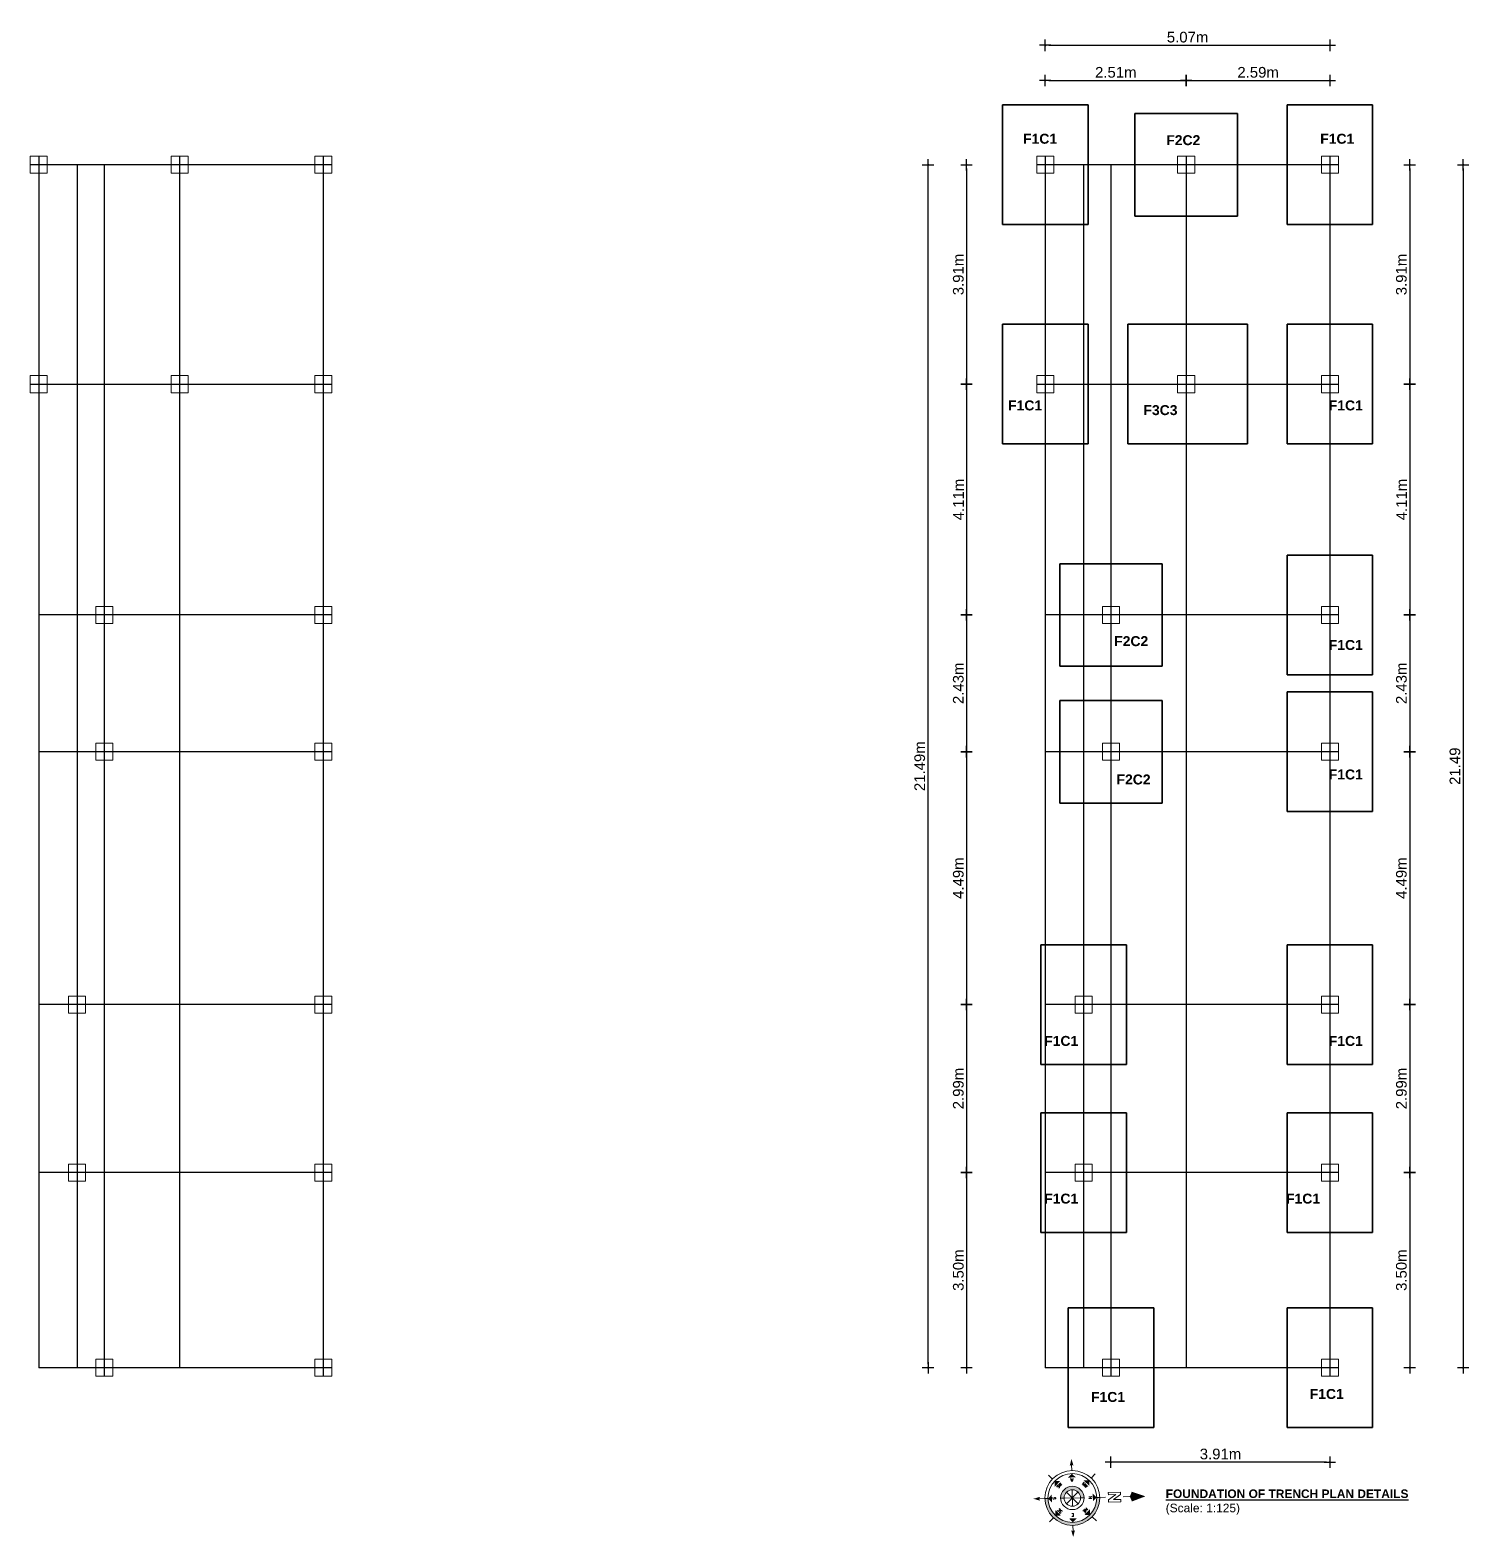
# Model space of a CAD drawing. Header units: inches. Extents: x -4010 to 92088, y -38563 to -1318.
# Drawn here: x 30470 to 31480, y -23810 to -22752 of the extents above; entities that cross this region are included whole.
import ezdxf
from ezdxf.enums import TextEntityAlignment as Align

# ---------------------------------------------------------------- set-up
doc = ezdxf.new("R2010")
doc.units = ezdxf.units.IN
doc.header["$MEASUREMENT"] = 0
doc.header["$PDMODE"] = 99
for name, color, linetype in [('Brick wall', 3, 'Continuous'), ('col', 5, 'Continuous'), ('TEX', 7, 'Continuous')]:
    doc.layers.add(name, color=color, linetype=linetype)
for name, color, linetype, lineweight in [('Colour 09', 210, 'Continuous', 9), ('DIM', 7, 'Continuous', 15), ('R0D', 1, 'Continuous', 35)]:
    doc.layers.add(name, color=color, linetype=linetype, lineweight=lineweight)
doc.styles.add('ARIAL', font='arial.ttf')
doc.styles.add('CAPTION', font='GOTHIC.TTF', dxfattribs={"height": 100})
doc.styles.add('ROMANS', font='romans')
doc.styles.get("Standard").update_dxf_attribs({"font": 'ARIALN.TTF'})
doc.dimstyles.new('3-8', dxfattribs={"dimscale": 1.25, "dimtxt": 6, "dimasz": 2, "dimexe": 0.18, "dimexo": 6, "dimgap": 0, "dimtad": 0, "dimdec": 0, "dimzin": 3, "dimdsep": 46, "dimlunit": 3, "dimtxsty": 'ARIAL', "dimblk": 'DD', "dimcen": 1, "dimse1": 1, "dimse2": 1, "dimclrd": 256, "dimclrt": 256, "dimadec": 0, "dimazin": 0, "dimtfac": 0.5, "dimtdec": 0, "dimtmove": 2, "dimatfit": 0, "dimfxl": 0.18, "dimtvp": 0.75, "dimfrac": 1, "dimtolj": 1, "dimtzin": 0, "dimarcsym": 0})

# ---------------------------------------------------------------- blocks, each defined once
blk = doc.blocks.new('A$C30843580')
at = {"layer": 'Colour 09'}
for p, q in [((0, 12), (12, 12)), ((0, 0), (0, 12)), ((12, 12), (12, 0)), ((12, 0), (0, 0))]:
    blk.add_line(p, q, dxfattribs=at)
blk = doc.blocks.new('A$C0BB32EA6')
at = {"layer": 'TEX', "insert": (23.1, 2.1), "char_height": 7, "attachment_point": 9, "style": 'CAPTION'}
blk.add_mtext('{\\fArial Rounded MT Bold|b0|i0|c0|p34;F1C1}', dxfattribs=at)
blk = doc.blocks.new('DD')
for p, q in [((-1.6, 0), (1.6, 0)), ((0, 1.6), (0, -1.6))]:
    blk.add_line(p, q)
at = {"const_width": 0.3}
blk.add_lwpolyline([(-0.15, 0, 1), (0.15, 0, 1)], format="xyb", close=True, dxfattribs=at)
blk = doc.blocks.new('*D632')
at = {"layer": 'col', "lineweight": -2}
blk.add_line((31185.1, -22787.1), (31279, -22787.1), dxfattribs=at)
at = {"layer": 'Defpoints', "color": 0}
for p in [(31281.5, -22787.1), (31182.6, -22840.3), (31281.5, -22840.3)]:
    blk.add_point(p, dxfattribs=at)
at = {"layer": 'col', "lineweight": -2, "xscale": 2.5, "yscale": 2.5, "zscale": 2.5, "rotation": 180}
blk.add_blockref('DD', (31182.6, -22787.1), dxfattribs=at)
at = {"layer": 'col', "lineweight": -2, "xscale": 2.5, "yscale": 2.5, "zscale": 2.5}
blk.add_blockref('DD', (31281.5, -22787.1), dxfattribs=at)
at = {"layer": 'col', "insert": (31232.1, -22781.4), "char_height": 7.5, "attachment_point": 5, "style": 'ARIAL'}
blk.add_mtext('\\A1;2.51m', dxfattribs=at)
blk = doc.blocks.new('*D633')
at = {"layer": 'col', "lineweight": -2}
blk.add_line((31284, -22787.1), (31379.9, -22787.1), dxfattribs=at)
at = {"layer": 'Defpoints', "color": 0}
for p in [(31382.4, -22787.1), (31281.5, -22840.3), (31382.4, -22840.3)]:
    blk.add_point(p, dxfattribs=at)
at = {"layer": 'col', "lineweight": -2, "xscale": 2.5, "yscale": 2.5, "zscale": 2.5, "rotation": 180}
blk.add_blockref('DD', (31281.5, -22787.1), dxfattribs=at)
at = {"layer": 'col', "lineweight": -2, "xscale": 2.5, "yscale": 2.5, "zscale": 2.5}
blk.add_blockref('DD', (31382.4, -22787.1), dxfattribs=at)
at = {"layer": 'col', "insert": (31332, -22781.4), "char_height": 7.5, "attachment_point": 5, "style": 'ARIAL'}
blk.add_mtext('\\A1;2.59m', dxfattribs=at)
blk = doc.blocks.new('*D634')
at = {"layer": 'col', "lineweight": -2}
blk.add_line((31438.4, -22848.8), (31438.4, -22997.8), dxfattribs=at)
at = {"layer": 'Defpoints', "color": 0}
for p in [(31388.4, -22846.3), (31388.4, -23000.3), (31438.4, -23000.3)]:
    blk.add_point(p, dxfattribs=at)
at = {"layer": 'col', "lineweight": -2, "xscale": 2.5, "yscale": 2.5, "zscale": 2.5}
for p, rotation in [((31438.4, -22846.3), 90), ((31438.4, -23000.3), 270)]:
    blk.add_blockref('DD', p, dxfattribs=dict(at, rotation=rotation))
at = {"layer": 'col', "insert": (31432.6, -22923.3), "char_height": 7.5, "attachment_point": 5, "rotation": 90, "style": 'ARIAL'}
blk.add_mtext('\\A1;3.91m', dxfattribs=at)
blk = doc.blocks.new('*D635')
at = {"layer": 'col', "lineweight": -2}
blk.add_line((31438.4, -23002.8), (31438.4, -23159.8), dxfattribs=at)
at = {"layer": 'Defpoints', "color": 0}
for p in [(31388.4, -23000.3), (31388.4, -23162.3), (31438.4, -23162.3)]:
    blk.add_point(p, dxfattribs=at)
at = {"layer": 'col', "lineweight": -2, "xscale": 2.5, "yscale": 2.5, "zscale": 2.5}
for p, rotation in [((31438.4, -23000.3), 90), ((31438.4, -23162.3), 270)]:
    blk.add_blockref('DD', p, dxfattribs=dict(at, rotation=rotation))
at = {"layer": 'col', "insert": (31432.7, -23081.3), "char_height": 7.5, "attachment_point": 5, "rotation": 90, "style": 'ARIAL'}
blk.add_mtext('\\A1;4.11m', dxfattribs=at)
blk = doc.blocks.new('*D636')
at = {"layer": 'col', "lineweight": -2}
blk.add_line((31438.4, -23164.8), (31438.4, -23255.8), dxfattribs=at)
at = {"layer": 'Defpoints', "color": 0}
for p in [(31388.4, -23162.3), (31388.4, -23258.3), (31438.4, -23258.3)]:
    blk.add_point(p, dxfattribs=at)
at = {"layer": 'col', "lineweight": -2, "xscale": 2.5, "yscale": 2.5, "zscale": 2.5}
for p, rotation in [((31438.4, -23162.3), 90), ((31438.4, -23258.3), 270)]:
    blk.add_blockref('DD', p, dxfattribs=dict(at, rotation=rotation))
at = {"layer": 'col', "insert": (31432.6, -23210.3), "char_height": 7.5, "attachment_point": 5, "rotation": 90, "style": 'ARIAL'}
blk.add_mtext('\\A1;2.43m', dxfattribs=at)
blk = doc.blocks.new('*D637')
at = {"layer": 'col', "lineweight": -2}
blk.add_line((31438.4, -23260.8), (31438.4, -23433.3), dxfattribs=at)
at = {"layer": 'Defpoints', "color": 0}
for p in [(31388.4, -23258.3), (31388.4, -23435.8), (31438.4, -23435.8)]:
    blk.add_point(p, dxfattribs=at)
at = {"layer": 'col', "lineweight": -2, "xscale": 2.5, "yscale": 2.5, "zscale": 2.5}
for p, rotation in [((31438.4, -23258.3), 90), ((31438.4, -23435.8), 270)]:
    blk.add_blockref('DD', p, dxfattribs=dict(at, rotation=rotation))
at = {"layer": 'col', "insert": (31432.6, -23347.1), "char_height": 7.5, "attachment_point": 5, "rotation": 90, "style": 'ARIAL'}
blk.add_mtext('\\A1;4.49m', dxfattribs=at)
blk = doc.blocks.new('*D638')
at = {"layer": 'col', "lineweight": -2}
blk.add_line((31438.4, -23438.3), (31438.4, -23551.3), dxfattribs=at)
at = {"layer": 'Defpoints', "color": 0}
for p in [(31388.4, -23435.8), (31388.4, -23553.8), (31438.4, -23553.8)]:
    blk.add_point(p, dxfattribs=at)
at = {"layer": 'col', "lineweight": -2, "xscale": 2.5, "yscale": 2.5, "zscale": 2.5}
for p, rotation in [((31438.4, -23435.8), 90), ((31438.4, -23553.8), 270)]:
    blk.add_blockref('DD', p, dxfattribs=dict(at, rotation=rotation))
at = {"layer": 'col', "insert": (31432.6, -23494.8), "char_height": 7.5, "attachment_point": 5, "rotation": 90, "style": 'ARIAL'}
blk.add_mtext('\\A1;2.99m', dxfattribs=at)
blk = doc.blocks.new('*D639')
at = {"layer": 'col', "lineweight": -2}
blk.add_line((31438.4, -23556.3), (31438.4, -23688.3), dxfattribs=at)
at = {"layer": 'Defpoints', "color": 0}
for p in [(31388.4, -23553.8), (31388.4, -23690.8), (31438.4, -23690.8)]:
    blk.add_point(p, dxfattribs=at)
at = {"layer": 'col', "lineweight": -2, "xscale": 2.5, "yscale": 2.5, "zscale": 2.5}
for p, rotation in [((31438.4, -23553.8), 90), ((31438.4, -23690.8), 270)]:
    blk.add_blockref('DD', p, dxfattribs=dict(at, rotation=rotation))
at = {"layer": 'col', "insert": (31432.6, -23622.3), "char_height": 7.5, "attachment_point": 5, "rotation": 90, "style": 'ARIAL'}
blk.add_mtext('\\A1;3.50m', dxfattribs=at)
blk = doc.blocks.new('*D640')
at = {"layer": 'col', "lineweight": -2}
blk.add_line((31379.9, -23757.1), (31231.2, -23757.1), dxfattribs=at)
at = {"layer": 'Defpoints', "color": 0}
for p in [(31228.7, -23696.8), (31382.4, -23696.8), (31228.7, -23757.1)]:
    blk.add_point(p, dxfattribs=at)
at = {"layer": 'col', "lineweight": -2, "xscale": 2.5, "yscale": 2.5, "zscale": 2.5, "rotation": 180}
blk.add_blockref('DD', (31228.7, -23757.1), dxfattribs=at)
at = {"layer": 'col', "lineweight": -2, "xscale": 2.5, "yscale": 2.5, "zscale": 2.5}
blk.add_blockref('DD', (31382.4, -23757.1), dxfattribs=at)
at = {"layer": 'col', "insert": (31305.6, -23751.4), "char_height": 7.5, "attachment_point": 5, "style": 'ARIAL'}
blk.add_mtext('\\A1;3.91m', dxfattribs=at)
blk = doc.blocks.new('*D641')
at = {"layer": 'col', "lineweight": -2}
blk.add_line((31127.3, -22848.8), (31127.3, -22997.8), dxfattribs=at)
at = {"layer": 'Defpoints', "color": 0}
for p in [(31176.6, -22846.3), (31127.3, -23000.3), (31176.6, -23000.3)]:
    blk.add_point(p, dxfattribs=at)
at = {"layer": 'col', "lineweight": -2, "xscale": 2.5, "yscale": 2.5, "zscale": 2.5}
for p, rotation in [((31127.3, -22846.3), 90), ((31127.3, -23000.3), 270)]:
    blk.add_blockref('DD', p, dxfattribs=dict(at, rotation=rotation))
at = {"layer": 'col', "insert": (31121.6, -22923.3), "char_height": 7.5, "attachment_point": 5, "rotation": 90, "style": 'ARIAL'}
blk.add_mtext('\\A1;3.91m', dxfattribs=at)
blk = doc.blocks.new('*D642')
at = {"layer": 'col', "lineweight": -2}
blk.add_line((31127.3, -23002.8), (31127.3, -23159.8), dxfattribs=at)
at = {"layer": 'Defpoints', "color": 0}
for p in [(31176.6, -23000.3), (31127.3, -23162.3), (31192.7, -23162.3)]:
    blk.add_point(p, dxfattribs=at)
at = {"layer": 'col', "lineweight": -2, "xscale": 2.5, "yscale": 2.5, "zscale": 2.5}
for p, rotation in [((31127.3, -23000.3), 90), ((31127.3, -23162.3), 270)]:
    blk.add_blockref('DD', p, dxfattribs=dict(at, rotation=rotation))
at = {"layer": 'col', "insert": (31121.7, -23081.3), "char_height": 7.5, "attachment_point": 5, "rotation": 90, "style": 'ARIAL'}
blk.add_mtext('\\A1;4.11m', dxfattribs=at)
blk = doc.blocks.new('*D643')
at = {"layer": 'col', "lineweight": -2}
blk.add_line((31127.3, -23164.8), (31127.3, -23255.8), dxfattribs=at)
at = {"layer": 'Defpoints', "color": 0}
for p in [(31192.7, -23162.3), (31127.3, -23258.3), (31192.7, -23258.3)]:
    blk.add_point(p, dxfattribs=at)
at = {"layer": 'col', "lineweight": -2, "xscale": 2.5, "yscale": 2.5, "zscale": 2.5}
for p, rotation in [((31127.3, -23162.3), 90), ((31127.3, -23258.3), 270)]:
    blk.add_blockref('DD', p, dxfattribs=dict(at, rotation=rotation))
at = {"layer": 'col', "insert": (31121.6, -23210.3), "char_height": 7.5, "attachment_point": 5, "rotation": 90, "style": 'ARIAL'}
blk.add_mtext('\\A1;2.43m', dxfattribs=at)
blk = doc.blocks.new('*D644')
at = {"layer": 'col', "lineweight": -2}
blk.add_line((31127.3, -23260.8), (31127.3, -23433.3), dxfattribs=at)
at = {"layer": 'Defpoints', "color": 0}
for p in [(31192.7, -23258.3), (31127.3, -23435.8), (31182.6, -23435.8)]:
    blk.add_point(p, dxfattribs=at)
at = {"layer": 'col', "lineweight": -2, "xscale": 2.5, "yscale": 2.5, "zscale": 2.5}
for p, rotation in [((31127.3, -23258.3), 90), ((31127.3, -23435.8), 270)]:
    blk.add_blockref('DD', p, dxfattribs=dict(at, rotation=rotation))
at = {"layer": 'col', "insert": (31121.6, -23347.1), "char_height": 7.5, "attachment_point": 5, "rotation": 90, "style": 'ARIAL'}
blk.add_mtext('\\A1;4.49m', dxfattribs=at)
blk = doc.blocks.new('*D645')
at = {"layer": 'col', "lineweight": -2}
blk.add_line((31127.3, -23438.3), (31127.3, -23551.3), dxfattribs=at)
at = {"layer": 'Defpoints', "color": 0}
for p in [(31182.6, -23435.8), (31127.3, -23553.8), (31182.6, -23553.8)]:
    blk.add_point(p, dxfattribs=at)
at = {"layer": 'col', "lineweight": -2, "xscale": 2.5, "yscale": 2.5, "zscale": 2.5}
for p, rotation in [((31127.3, -23435.8), 90), ((31127.3, -23553.8), 270)]:
    blk.add_blockref('DD', p, dxfattribs=dict(at, rotation=rotation))
at = {"layer": 'col', "insert": (31121.6, -23494.8), "char_height": 7.5, "attachment_point": 5, "rotation": 90, "style": 'ARIAL'}
blk.add_mtext('\\A1;2.99m', dxfattribs=at)
blk = doc.blocks.new('*D646')
at = {"layer": 'col', "lineweight": -2}
blk.add_line((31127.3, -23556.3), (31127.3, -23688.3), dxfattribs=at)
at = {"layer": 'Defpoints', "color": 0}
for p in [(31182.6, -23553.8), (31127.3, -23690.8), (31182.6, -23690.8)]:
    blk.add_point(p, dxfattribs=at)
at = {"layer": 'col', "lineweight": -2, "xscale": 2.5, "yscale": 2.5, "zscale": 2.5}
for p, rotation in [((31127.3, -23553.8), 90), ((31127.3, -23690.8), 270)]:
    blk.add_blockref('DD', p, dxfattribs=dict(at, rotation=rotation))
at = {"layer": 'col', "insert": (31121.6, -23622.3), "char_height": 7.5, "attachment_point": 5, "rotation": 90, "style": 'ARIAL'}
blk.add_mtext('\\A1;3.50m', dxfattribs=at)
blk = doc.blocks.new('*D647')
at = {"layer": 'col', "lineweight": -2}
blk.add_line((31185.1, -22762.4), (31379.9, -22762.4), dxfattribs=at)
at = {"layer": 'Defpoints', "color": 0}
for p in [(31382.4, -22762.4), (31182.6, -22840.3), (31382.4, -22840.3)]:
    blk.add_point(p, dxfattribs=at)
at = {"layer": 'col', "lineweight": -2, "xscale": 2.5, "yscale": 2.5, "zscale": 2.5, "rotation": 180}
blk.add_blockref('DD', (31182.6, -22762.4), dxfattribs=at)
at = {"layer": 'col', "lineweight": -2, "xscale": 2.5, "yscale": 2.5, "zscale": 2.5}
blk.add_blockref('DD', (31382.4, -22762.4), dxfattribs=at)
at = {"layer": 'col', "insert": (31282.5, -22756.7), "char_height": 7.5, "attachment_point": 5, "style": 'ARIAL'}
blk.add_mtext('\\A1;5.07m', dxfattribs=at)
blk = doc.blocks.new('*D648')
at = {"layer": 'col', "lineweight": -2}
blk.add_line((31475.9, -22848.8), (31475.9, -23688.3), dxfattribs=at)
at = {"layer": 'Defpoints', "color": 0}
for p in [(31388.4, -22846.3), (31388.4, -23690.8), (31475.9, -23690.8)]:
    blk.add_point(p, dxfattribs=at)
at = {"layer": 'col', "lineweight": -2, "xscale": 2.5, "yscale": 2.5, "zscale": 2.5}
for p, rotation in [((31475.9, -22846.3), 90), ((31475.9, -23690.8), 270)]:
    blk.add_blockref('DD', p, dxfattribs=dict(at, rotation=rotation))
at = {"layer": 'col', "insert": (31470.2, -23268.5), "char_height": 7.5, "attachment_point": 5, "rotation": 90, "style": 'ARIAL'}
blk.add_mtext('\\A1;21.49', dxfattribs=at)
blk = doc.blocks.new('*D649')
at = {"layer": 'col', "lineweight": -2}
blk.add_line((31100.3, -23688.3), (31100.3, -22848.8), dxfattribs=at)
at = {"layer": 'Defpoints', "color": 0}
for p in [(31100.3, -22846.3), (31176.6, -22846.3), (31182.6, -23690.8)]:
    blk.add_point(p, dxfattribs=at)
at = {"layer": 'col', "lineweight": -2, "xscale": 2.5, "yscale": 2.5, "zscale": 2.5}
for p, rotation in [((31100.3, -22846.3), 90), ((31100.3, -23690.8), 270)]:
    blk.add_blockref('DD', p, dxfattribs=dict(at, rotation=rotation))
at = {"layer": 'col', "insert": (31094.5, -23268.5), "char_height": 7.5, "attachment_point": 5, "rotation": 90, "style": 'ARIAL'}
blk.add_mtext('\\A1;21.49m', dxfattribs=at)
blk = doc.blocks.new('A$C683C01F9')
at = {"layer": 'TEX', "color": 7, "lineweight": 25, "insert": (4, 9.4), "char_height": 6, "width": 310.189, "attachment_point": 4}
blk.add_mtext('{\\fArial Rounded MT Bold|b0|i0|c0|p34;\\LFOUNDATION OF TRENCH PLAN DETAILS\\P\\fArial|b0|i0|c0|p34;\\l\\C256;(Scale: 1:125)}', dxfattribs=at)
blk = doc.blocks.new('Anno_North_J_Metric')
at = {"linetype": 'ByBlock', "lineweight": -2}
h = blk.add_hatch(color=0, dxfattribs=at)
h.paths.add_polyline_path([(-4.17, 0), (-4.68, 0, 1), (4.68, 0), (4.17, 0, -1)])
h.paths.add_polyline_path([(1.41, 0), (2, 0, 1), (-2, 0), (-1.41, 0, -1)])
at = {"color": 0, "linetype": 'ByBlock', "lineweight": -2}
for p, q in [((0, 4.68), (0, 5.67)), ((-3.31, 3.31), (-4.01, 4.01)), ((3.31, 3.31), (4.01, 4.01)), ((-4.68, 0), (-5.67, 0)), ((-4.68, 0), (-4.17, 0)), ((-1.41, 0), (-2, 0)), ((-1.41, 0), (1.41, 0)), ((1.41, 0), (-1.41, 0)), ((-1, 1), (1, -1)), ((-1, -1), (1, 1)), ((1, -1), (-1, 1)), ((1, 1), (-1, -1)), ((0, 1.41), (0, -1.41)), ((0, -1.41), (0, 1.41)), ((1.41, 0), (2, 0)), ((4.68, 0), (4.17, 0)), ((4.68, 0), (5.67, 0)), ((6.17, 0.4), (6.17, 0.82)), ((6.17, 0.82), (8.27, 0.82)), ((7.43, 0.4), (6.17, 0.4)), ((6.17, -0.44), (7.43, 0.4)), ((8.27, 0.4), (7.01, -0.44)), ((8.27, 0.82), (8.27, 0.4)), ((8.67, 0), (9.83, 0)), ((6.17, -0.86), (6.17, -0.44)), ((8.27, -0.86), (6.17, -0.86)), ((7.01, -0.44), (8.27, -0.44)), ((8.27, -0.44), (8.27, -0.86)), ((-3.31, -3.31), (-4.01, -4.01)), ((0, -4.68), (0, -5.67)), ((3.31, -3.31), (4.01, -4.01))]:
    blk.add_line(p, q, dxfattribs=at)
for radius in [4.68, 4.17, 2, 1.41]:
    blk.add_circle((0, 0), radius, dxfattribs=at)
for points in [[(-0.33, 5.5), (0, 5.67), (0, 6.67)], [(0, 6.67), (0.33, 5.5), (0, 5.67)], [(-2.95, 2.95), (-2, 2.95), (-2.95, 2)], [(0, 4.17), (0.67, 3.5), (-0.67, 3.5)], [(2.95, 2.95), (2.95, 2), (2, 2.95)], [(-6.67, 0), (-5.5, 0.33), (-5.67, 0)], [(-5.5, -0.33), (-5.67, 0), (-6.67, 0)], [(-4.17, 0), (-3.5, 0.67), (-3.5, -0.67)], [(4.17, 0), (3.5, -0.67), (3.5, 0.67)], [(12.5, 0), (10.17, 0.83), (9.83, 0)], [(9.83, 0), (10.17, -0.83), (12.5, 0)], [(-2.95, -2.95), (-2.95, -2), (-2, -2.95)], [(2.95, -2.95), (2, -2.95), (2.95, -2)], [(0, -4.17), (-0.67, -3.5), (0.67, -3.5)], [(0, -6.67), (-0.33, -5.5), (0, -5.67)], [(0.33, -5.5), (0, -5.67), (0, -6.67)]]:
    blk.add_solid(points, dxfattribs=at)
at = {"color": 0, "linetype": 'ByBlock', "lineweight": -2, "style": 'ROMANS'}
for s, rotation, p in [('SW', 45, (-2, 2)), ('NW', 315, (2, 2)), ('S', 270, (-3.33, 0)), ('N', 270, (2.83, 0)), ('SE', 135, (-2, -2)), ('NE', 225, (2, -2)), ('E', 180, (0, -2.67))]:
    blk.add_text(s, height=0.5, rotation=rotation, dxfattribs=at).set_placement(p, align=Align.CENTER)
blk.add_text('W', height=0.5, dxfattribs=at).set_placement((0, 2.83), align=Align.CENTER)

msp = doc.modelspace()

# ---------------------------------------------------------------- linework, layer by layer
at = {"layer": 'col'}
for p, q in [((30476.058, -22840.27), (30476.058, -23690.817)), ((30574.938, -22840.27), (30574.938, -23690.817)), ((30675.818, -22840.27), (30675.818, -23696.817)), ((31182.64, -22840.27), (31182.64, -23690.817)), ((31281.52, -22840.27), (31281.52, -23690.817)), ((31382.4, -22840.27), (31382.4, -23696.817)), ((30681.818, -22846.27), (30470.058, -22846.27)), ((30502.949, -22846.27), (30502.949, -23690.817)), ((30522.163, -23696.817), (30522.163, -22846.27)), ((31388.4, -22846.27), (31176.64, -22846.27)), ((31209.531, -22846.27), (31209.531, -23690.817)), ((31228.746, -23696.817), (31228.746, -22846.27)), ((30470.058, -23000.27), (30681.818, -23000.27)), ((31176.64, -23000.27), (31388.4, -23000.27)), ((30681.818, -23162.33), (30476.058, -23162.33)), ((31388.4, -23162.33), (31182.64, -23162.33)), ((30681.818, -23258.33), (30476.058, -23258.33)), ((31388.4, -23258.33), (31182.64, -23258.33)), ((30681.818, -23435.817), (30476.058, -23435.817)), ((31388.4, -23435.817), (31182.64, -23435.817)), ((30681.818, -23553.817), (30476.058, -23553.817)), ((31388.4, -23553.817), (31182.64, -23553.817)), ((30681.818, -23690.817), (30476.058, -23690.817)), ((31388.4, -23690.817), (31182.64, -23690.817))]:
    msp.add_line(p, q, dxfattribs=at)
at = {"layer": 'R0D'}
for p, q in [((31212.64, -22804.27), (31152.64, -22804.27)), ((31152.64, -22804.27), (31152.64, -22888.27)), ((31212.64, -22888.27), (31212.64, -22804.27)), ((31412.4, -22804.27), (31352.4, -22804.27)), ((31352.4, -22804.27), (31352.4, -22888.27)), ((31412.4, -22888.27), (31412.4, -22804.27)), ((31245.52, -22810.27), (31317.52, -22810.27)), ((31245.52, -22882.27), (31245.52, -22810.27)), ((31317.52, -22810.27), (31317.52, -22882.27)), ((31317.52, -22882.27), (31245.52, -22882.27)), ((31152.64, -22888.27), (31212.64, -22888.27)), ((31352.4, -22888.27), (31412.4, -22888.27)), ((31212.64, -22958.27), (31152.64, -22958.27)), ((31152.64, -22958.27), (31152.64, -23042.27)), ((31212.64, -23042.27), (31212.64, -22958.27)), ((31240.52, -22958.27), (31324.52, -22958.27)), ((31240.52, -23042.27), (31240.52, -22958.27)), ((31324.52, -22958.27), (31324.52, -23042.27)), ((31412.4, -22958.27), (31352.4, -22958.27)), ((31352.4, -22958.27), (31352.4, -23042.27)), ((31412.4, -23042.27), (31412.4, -22958.27)), ((31152.64, -23042.27), (31212.64, -23042.27)), ((31324.52, -23042.27), (31240.52, -23042.27)), ((31352.4, -23042.27), (31412.4, -23042.27)), ((31192.746, -23126.33), (31264.746, -23126.33)), ((31192.746, -23198.33), (31192.746, -23126.33)), ((31264.746, -23126.33), (31264.746, -23198.33)), ((31412.4, -23120.33), (31352.4, -23120.33)), ((31352.4, -23120.33), (31352.4, -23204.33)), ((31412.4, -23204.33), (31412.4, -23120.33)), ((31264.746, -23198.33), (31192.746, -23198.33)), ((31352.4, -23204.33), (31412.4, -23204.33)), ((31192.746, -23222.33), (31264.746, -23222.33)), ((31192.746, -23294.33), (31192.746, -23222.33)), ((31264.746, -23222.33), (31264.746, -23294.33)), ((31412.4, -23216.33), (31352.4, -23216.33)), ((31352.4, -23216.33), (31352.4, -23300.33)), ((31412.4, -23300.33), (31412.4, -23216.33)), ((31264.746, -23294.33), (31192.746, -23294.33)), ((31352.4, -23300.33), (31412.4, -23300.33)), ((31239.531, -23393.817), (31179.531, -23393.817)), ((31179.531, -23393.817), (31179.531, -23477.817)), ((31239.531, -23477.817), (31239.531, -23393.817)), ((31412.4, -23393.817), (31352.4, -23393.817)), ((31352.4, -23393.817), (31352.4, -23477.817)), ((31412.4, -23477.817), (31412.4, -23393.817)), ((31179.531, -23477.817), (31239.531, -23477.817)), ((31352.4, -23477.817), (31412.4, -23477.817)), ((31239.531, -23511.817), (31179.531, -23511.817)), ((31179.531, -23511.817), (31179.531, -23595.817)), ((31239.531, -23595.817), (31239.531, -23511.817)), ((31412.4, -23511.817), (31352.4, -23511.817)), ((31352.4, -23511.817), (31352.4, -23595.817)), ((31412.4, -23595.817), (31412.4, -23511.817)), ((31179.531, -23595.817), (31239.531, -23595.817)), ((31352.4, -23595.817), (31412.4, -23595.817)), ((31258.746, -23648.817), (31198.746, -23648.817)), ((31198.746, -23648.817), (31198.746, -23732.817)), ((31258.746, -23732.817), (31258.746, -23648.817)), ((31412.4, -23648.817), (31352.4, -23648.817)), ((31352.4, -23648.817), (31352.4, -23732.817)), ((31412.4, -23732.817), (31412.4, -23648.817)), ((31198.746, -23732.817), (31258.746, -23732.817)), ((31352.4, -23732.817), (31412.4, -23732.817))]:
    msp.add_line(p, q, dxfattribs=at)

# ---------------------------------------------------------------- block references
at = {"layer": 'Brick wall'}
msp.add_blockref('A$C683C01F9', (31263.128, -23794.544), dxfattribs=at)
at = {"layer": 'Colour 09'}
for p in [(30470.058, -22852.27), (30568.938, -22852.27), (30669.818, -22852.27), (31176.64, -22852.27), (31275.52, -22852.27), (31376.4, -22852.27), (30470.058, -23006.27), (30568.938, -23006.27), (30669.818, -23006.27), (31176.64, -23006.27), (31275.52, -23006.27), (31376.4, -23006.27), (30516.163, -23168.33), (30669.818, -23168.33), (31222.746, -23168.33), (31376.4, -23168.33), (30516.163, -23264.33), (30669.818, -23264.33), (31222.746, -23264.33), (31376.4, -23264.33), (30496.949, -23441.817), (30669.818, -23441.817), (31203.531, -23441.817), (31376.4, -23441.817), (30496.894, -23559.817), (30669.818, -23559.817), (31203.477, -23559.817), (31376.4, -23559.817), (30516.163, -23696.817), (30669.818, -23696.817), (31222.746, -23696.817), (31376.4, -23696.817)]:
    msp.add_blockref('A$C30843580', p, dxfattribs=at)
at = {"layer": 'Colour 09', "xscale": -1}
for p in [(30482.058, -22852.27), (30580.938, -22852.27), (30681.818, -22852.27), (31188.64, -22852.27), (31287.52, -22852.27), (31388.4, -22852.27), (30482.058, -23006.27), (30580.938, -23006.27), (30681.818, -23006.27), (31188.64, -23006.27), (31287.52, -23006.27), (31388.4, -23006.27), (30528.163, -23168.33), (30681.818, -23168.33), (31234.746, -23168.33), (31388.4, -23168.33), (30528.163, -23264.33), (30681.818, -23264.33), (31234.746, -23264.33), (31388.4, -23264.33), (30508.949, -23441.817), (30681.818, -23441.817), (31215.531, -23441.817), (31388.4, -23441.817), (30508.894, -23559.817), (30681.818, -23559.817), (31215.477, -23559.817), (31388.4, -23559.817), (30528.163, -23696.817), (30681.818, -23696.817), (31234.746, -23696.817), (31388.4, -23696.817)]:
    msp.add_blockref('A$C30843580', p, dxfattribs=at)
at = {"layer": 'DIM', "ltscale": 500000, "xscale": 4.107415312456121, "yscale": 4.107415312457306, "zscale": 4.107415327752908, "rotation": 1.309834284907028}
msp.add_blockref('Anno_North_J_Metric', (31201.604, -23782.209), dxfattribs=at)
at = {"layer": 'R0D'}
msp.add_blockref('A$C0BB32EA6', (31369.037, -23714.906), dxfattribs=at)

# ---------------------------------------------------------------- texts
at = {"layer": 'TEX', "char_height": 7, "attachment_point": 9, "style": 'CAPTION'}
for s, insert in [('{\\fArial Rounded MT Bold|b0|i0|c0|p34;F1C1}', (31190.917, -22831.601)), ('{\\fArial Rounded MT Bold|b0|i0|c0|p34;F2C2}', (31291.444, -22832.581)), ('{\\fArial Rounded MT Bold|b0|i0|c0|p34;F1C1}', (31399.516, -22831.601)), ('{\\fArial Rounded MT Bold|b0|i0|c0|p34;F1C1}', (31180.396, -23018.821)), ('{\\fArial Rounded MT Bold|b0|i0|c0|p34;F3C3}', (31275.418, -23022.117)), ('{\\fArial Rounded MT Bold|b0|i0|c0|p34;F1C1}', (31405.516, -23018.821)), ('{\\fArial Rounded MT Bold|b0|i0|c0|p34;F2C2}', (31254.888, -23184.287)), ('{\\fArial Rounded MT Bold|b0|i0|c0|p34;F1C1}', (31405.516, -23186.992)), ('{\\fArial Rounded MT Bold|b0|i0|c0|p34;F2C2}', (31256.532, -23281.392)), ('{\\fArial Rounded MT Bold|b0|i0|c0|p34;F1C1}', (31405.516, -23277.896)), ('{\\fArial Rounded MT Bold|b0|i0|c0|p34;F1C1}', (31205.757, -23464.946)), ('{\\fArial Rounded MT Bold|b0|i0|c0|p34;F1C1}', (31405.516, -23464.946)), ('{\\fArial Rounded MT Bold|b0|i0|c0|p34;F1C1}', (31205.757, -23575.648)), ('{\\fArial Rounded MT Bold|b0|i0|c0|p34;F1C1}', (31375.516, -23575.648)), ('{\\fArial Rounded MT Bold|b0|i0|c0|p34;F1C1}', (31238.608, -23714.888))]:
    msp.add_mtext(s, dxfattribs=dict(at, insert=insert))

# ---------------------------------------------------------------- dimensions: what is measured, and where the dimension line sits
at = {"layer": 'col'}
for base, p1, p2, text, picture, middle in [((31382.4, -22762.423), (31182.64, -22840.27), (31382.4, -22840.27), '5.07m', '*D647', (31282.52, -22756.679)), ((31281.52, -22787.136), (31182.64, -22840.27), (31281.52, -22840.27), '2.51m', '*D632', (31232.08, -22781.392)), ((31382.4, -22787.136), (31281.52, -22840.27), (31382.4, -22840.27), '2.59m', '*D633', (31331.96, -22781.392)), ((31228.746, -23757.131), (31382.4, -23696.817), (31228.746, -23696.817), '3.91m', '*D640', (31305.573, -23751.383))]:
    dim = msp.add_linear_dim(base=base, p1=p1, p2=p2, text=text, dimstyle='3-8', dxfattribs=at)
    dim.commit()
    dim.dimension.update_dxf_attribs({"geometry": picture, "text_midpoint": middle})
for base, p1, p2, text, picture, middle in [((31100.29, -22846.27), (31182.64, -23690.817), (31176.64, -22846.27), '21.49m', '*D649', (31094.546, -23268.544)), ((31127.32, -23000.27), (31176.64, -22846.27), (31176.64, -23000.27), '3.91m', '*D641', (31121.572, -22923.27)), ((31438.375, -23000.27), (31388.4, -22846.27), (31388.4, -23000.27), '3.91m', '*D634', (31432.627, -22923.27)), ((31475.923, -23690.817), (31388.4, -22846.27), (31388.4, -23690.817), '21.49', '*D648', (31470.179, -23268.544)), ((31127.32, -23162.33), (31176.64, -23000.27), (31192.746, -23162.33), '4.11m', '*D642', (31121.672, -23081.3)), ((31438.375, -23162.33), (31388.4, -23000.27), (31388.4, -23162.33), '4.11m', '*D635', (31432.726, -23081.3)), ((31127.32, -23258.33), (31192.746, -23162.33), (31192.746, -23258.33), '2.43m', '*D643', (31121.572, -23210.33)), ((31438.375, -23258.33), (31388.4, -23162.33), (31388.4, -23258.33), '2.43m', '*D636', (31432.627, -23210.33)), ((31127.32, -23435.817), (31192.746, -23258.33), (31182.64, -23435.817), '4.49m', '*D644', (31121.576, -23347.074)), ((31438.375, -23435.817), (31388.4, -23258.33), (31388.4, -23435.817), '4.49m', '*D637', (31432.631, -23347.074)), ((31127.32, -23553.817), (31182.64, -23435.817), (31182.64, -23553.817), '2.99m', '*D645', (31121.576, -23494.817)), ((31438.375, -23553.817), (31388.4, -23435.817), (31388.4, -23553.817), '2.99m', '*D638', (31432.631, -23494.817)), ((31127.32, -23690.817), (31182.64, -23553.817), (31182.64, -23690.817), '3.50m', '*D646', (31121.572, -23622.317)), ((31438.375, -23690.817), (31388.4, -23553.817), (31388.4, -23690.817), '3.50m', '*D639', (31432.627, -23622.317))]:
    dim = msp.add_linear_dim(base=base, p1=p1, p2=p2, angle=90, text=text, dimstyle='3-8', dxfattribs=at)
    dim.commit()
    dim.dimension.update_dxf_attribs({"geometry": picture, "text_midpoint": middle})

doc.saveas('drawing.dxf')
